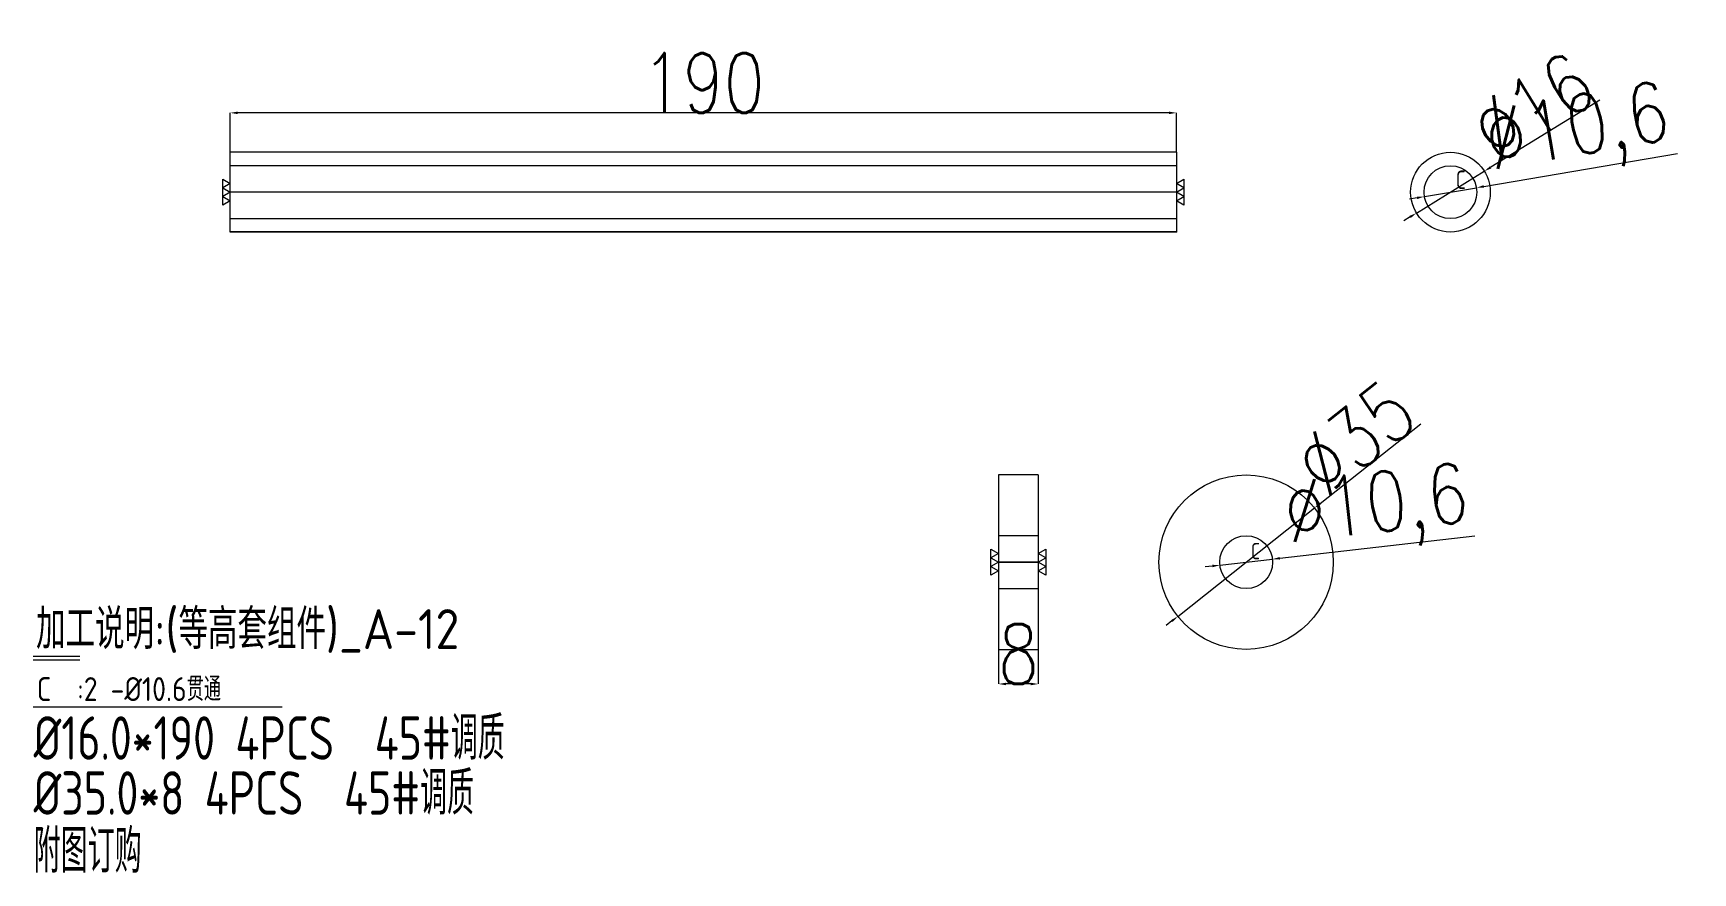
# Model space of a CAD drawing. Header units: millimetres. Extents: x -8649 to -8316, y 64721 to 64889.
import ezdxf

# ---------------------------------------------------------------- set-up
doc = ezdxf.new("R2010")
doc.units = ezdxf.units.MM
doc.linetypes.add('DASHED', pattern=[0])
doc.layers.add('DIM', color=4, linetype='Continuous', lineweight=20)
doc.layers.add('PH2_P', color=2, linetype='Continuous')
doc.layers.add('TEMP', color=7, linetype='Continuous')
doc.styles.add('chinesef_fs', font='gbenor.shx', dxfattribs={"bigfont": 'gbcbig.shx'})
doc.styles.add('TXT', font='txt.shx', dxfattribs={"width": 0.8, "bigfont": 'ctxt.shx'})
doc.dimstyles.new('零件', dxfattribs={"dimscale": 1.5, "dimtxt": 8, "dimasz": 1, "dimexe": 0, "dimexo": 0, "dimgap": 0, "dimtad": 1, "dimtxsty": 'TXT', "dimcen": 0, "dimclrd": 252, "dimclre": 252, "dimclrt": 4, "dimazin": 3, "dimtp": 0.001, "dimtm": 0.001, "dimtfac": 1, "dimtmove": 0, "dimatfit": 3, "dimlwd": 5, "dimlwe": 5})

# ---------------------------------------------------------------- blocks, each defined once
blk = doc.blocks.new('*D1107')
at = {"layer": 'Defpoints', "color": 0}
for p in [(-8391.81, 64793.94), (-8419.24, 64772.2)]:
    blk.add_point(p, dxfattribs=at)
at = {"layer": 'PH2_P', "color": 252, "linetype": 'Continuous', "lineweight": 5}
for p, q in [((-8390.64, 64794.87), (-8370.47, 64810.85)), ((-8419.24, 64772.2), (-8391.81, 64793.94)), ((-8420.42, 64771.27), (-8421.59, 64770.34))]:
    blk.add_line(p, q, dxfattribs=at)
at = {"layer": 'PH2_P', "color": 252}
for points in [[(-8390.79, 64795.07), (-8390.48, 64794.68), (-8391.81, 64793.94)], [(-8420.26, 64771.08), (-8420.57, 64771.47), (-8419.24, 64772.2)]]:
    blk.add_solid(points, dxfattribs=at)
at = {"layer": 'PH2_P', "color": 4, "lineweight": 5, "insert": (-8383.69, 64808.03), "char_height": 12, "attachment_point": 5, "rotation": 38.3961, "style": 'TXT'}
blk.add_mtext('%%c35', dxfattribs=at)
blk = doc.blocks.new('*D1108')
at = {"layer": 'Defpoints', "color": 0}
for p in [(-8357.71, 64861.51), (-8371.33, 64853.12)]:
    blk.add_point(p, dxfattribs=at)
at = {"layer": 'PH2_P', "color": 252, "linetype": 'Continuous', "lineweight": 5}
for p, q in [((-8334.52, 64875.79), (-8356.43, 64862.29)), ((-8371.33, 64853.12), (-8357.71, 64861.51)), ((-8372.61, 64852.33), (-8373.88, 64851.54))]:
    blk.add_line(p, q, dxfattribs=at)
at = {"layer": 'PH2_P', "color": 252}
for points in [[(-8356.56, 64862.51), (-8356.3, 64862.08), (-8357.71, 64861.51)], [(-8372.47, 64852.12), (-8372.74, 64852.54), (-8371.33, 64853.12)]]:
    blk.add_solid(points, dxfattribs=at)
at = {"layer": 'PH2_P', "color": 4, "lineweight": 5, "insert": (-8347.98, 64874.54), "char_height": 12, "attachment_point": 5, "rotation": 31.6266, "style": 'TXT'}
blk.add_mtext('%%c16', dxfattribs=at)
blk = doc.blocks.new('*D1109')
at = {"layer": 'Defpoints', "color": 0}
for p in [(-8359.29, 64858.2), (-8369.74, 64856.42)]:
    blk.add_point(p, dxfattribs=at)
at = {"layer": 'PH2_P', "color": 252, "linetype": 'Continuous', "lineweight": 5}
for p, q in [((-8357.81, 64858.46), (-8318.93, 64865.09)), ((-8369.74, 64856.42), (-8359.29, 64858.2)), ((-8371.22, 64856.17), (-8372.7, 64855.92))]:
    blk.add_line(p, q, dxfattribs=at)
at = {"layer": 'PH2_P', "color": 252}
for points in [[(-8357.86, 64858.7), (-8357.77, 64858.21), (-8359.29, 64858.2)], [(-8371.18, 64855.92), (-8371.26, 64856.42), (-8369.74, 64856.42)]]:
    blk.add_solid(points, dxfattribs=at)
at = {"layer": 'PH2_P', "color": 4, "lineweight": 5, "insert": (-8338.84, 64868.94), "char_height": 12, "attachment_point": 5, "rotation": 9.6867, "style": 'TXT'}
blk.add_mtext('%%c10,6', dxfattribs=at)
blk = doc.blocks.new('*D1110')
at = {"layer": 'Defpoints', "color": 0}
for p in [(-8410.79, 64782.47), (-8400.26, 64783.68)]:
    blk.add_point(p, dxfattribs=at)
at = {"layer": 'PH2_P', "color": 252, "linetype": 'Continuous', "lineweight": 5}
for p, q in [((-8398.77, 64783.85), (-8359.58, 64788.33)), ((-8412.28, 64782.3), (-8413.77, 64782.13)), ((-8410.79, 64782.47), (-8400.26, 64783.68))]:
    blk.add_line(p, q, dxfattribs=at)
at = {"layer": 'PH2_P', "color": 252}
for points in [[(-8398.8, 64784.1), (-8398.74, 64783.6), (-8400.26, 64783.68)], [(-8412.25, 64782.05), (-8412.31, 64782.55), (-8410.79, 64782.47)]]:
    blk.add_solid(points, dxfattribs=at)
at = {"layer": 'PH2_P', "color": 4, "lineweight": 5, "insert": (-8379.24, 64793.27), "char_height": 12, "attachment_point": 5, "rotation": 6.5312, "style": 'TXT'}
blk.add_mtext('%%c10,6', dxfattribs=at)
blk = doc.blocks.new('*D1111')
at = {"layer": 'Defpoints', "color": 0}
for p in [(-8609.52, 64873.22), (-8609.52, 64865.31), (-8419.52, 64865.31)]:
    blk.add_point(p, dxfattribs=at)
at = {"layer": 'PH2_P', "color": 252, "linetype": 'Continuous', "lineweight": 5}
for p, q in [((-8609.52, 64865.31), (-8609.52, 64873.22)), ((-8421.02, 64873.22), (-8608.02, 64873.22)), ((-8419.52, 64865.31), (-8419.52, 64873.22))]:
    blk.add_line(p, q, dxfattribs=at)
at = {"layer": 'PH2_P', "color": 252}
for points in [[(-8608.02, 64873.47), (-8608.02, 64872.97), (-8609.52, 64873.22)], [(-8421.02, 64872.97), (-8421.02, 64873.47), (-8419.52, 64873.22)]]:
    blk.add_solid(points, dxfattribs=at)
at = {"layer": 'PH2_P', "color": 4, "lineweight": 5, "insert": (-8514.52, 64879.22), "char_height": 12, "attachment_point": 5, "style": 'TXT'}
blk.add_mtext('190', dxfattribs=at)
blk = doc.blocks.new('*D1112')
at = {"layer": 'Defpoints', "color": 0}
for p in [(-8455.26, 64765.57), (-8447.26, 64765.57), (-8455.26, 64758.63)]:
    blk.add_point(p, dxfattribs=at)
at = {"layer": 'PH2_P', "color": 252, "linetype": 'Continuous', "lineweight": 5}
for p, q in [((-8455.26, 64765.57), (-8455.26, 64758.63)), ((-8447.26, 64765.57), (-8447.26, 64758.63)), ((-8448.76, 64758.63), (-8453.76, 64758.63))]:
    blk.add_line(p, q, dxfattribs=at)
at = {"layer": 'PH2_P', "color": 252}
for points in [[(-8453.76, 64758.88), (-8453.76, 64758.38), (-8455.26, 64758.63)], [(-8448.76, 64758.38), (-8448.76, 64758.88), (-8447.26, 64758.63)]]:
    blk.add_solid(points, dxfattribs=at)
at = {"layer": 'PH2_P', "color": 4, "lineweight": 5, "insert": (-8451.26, 64764.63), "char_height": 12, "attachment_point": 5, "style": 'TXT'}
blk.add_mtext('8', dxfattribs=at)

msp = doc.modelspace()

# ---------------------------------------------------------------- linework, layer by layer
at = {"layer": 'DIM', "color": 8, "linetype": 'Continuous', "lineweight": 5}
for p, q in [((-8649.062, 64764.211), (-8639.694, 64764.211)), ((-8649.062, 64763.488), (-8639.694, 64763.488)), ((-8649.062, 64754.055), (-8599.098, 64754.055))]:
    msp.add_line(p, q, dxfattribs=at)
at = {"layer": 'PH2_P', "color": 2, "linetype": 'Continuous', "lineweight": 5}
for points in [[(-8611.017, 64859.911), (-8609.517, 64859.045), (-8611.017, 64858.179), (-8609.517, 64857.313), (-8611.017, 64856.447), (-8609.517, 64855.581), (-8611.017, 64854.715), (-8611.017, 64859.911)], [(-8418.017, 64854.715), (-8419.517, 64855.581), (-8418.017, 64856.447), (-8419.517, 64857.313), (-8418.017, 64858.179), (-8419.517, 64859.045), (-8418.017, 64859.911), (-8418.017, 64854.715)], [(-8456.758, 64785.672), (-8455.258, 64784.806), (-8456.758, 64783.94), (-8455.258, 64783.074), (-8456.758, 64782.208), (-8455.258, 64781.342), (-8456.758, 64780.476), (-8456.758, 64785.672)], [(-8445.758, 64780.476), (-8447.258, 64781.342), (-8445.758, 64782.208), (-8447.258, 64783.074), (-8445.758, 64783.94), (-8447.258, 64784.806), (-8445.758, 64785.672), (-8445.758, 64780.476)]]:
    msp.add_lwpolyline(points, close=True, dxfattribs=at)
at = {"layer": 'TEMP', "color": 171, "linetype": 'Continuous', "lineweight": 5}
for p, q in [((-8419.517, 64865.313), (-8609.517, 64865.313)), ((-8609.517, 64849.313), (-8609.517, 64865.313)), ((-8419.517, 64865.313), (-8419.517, 64849.313)), ((-8419.517, 64857.313), (-8609.517, 64857.313)), ((-8609.517, 64849.314), (-8419.517, 64849.313)), ((-8455.258, 64800.574), (-8455.258, 64765.574)), ((-8447.258, 64800.574), (-8455.258, 64800.574)), ((-8447.258, 64800.574), (-8447.258, 64765.574)), ((-8455.258, 64783.074), (-8447.258, 64783.074)), ((-8455.258, 64765.574), (-8447.258, 64765.574))]:
    msp.add_line(p, q, dxfattribs=at)
at = {"layer": 'TEMP', "color": 171, "linetype": 'DASHED', "lineweight": 5, "ltscale": 0.217635}
for p, q in [((-8419.517, 64862.613), (-8609.517, 64862.613)), ((-8609.517, 64852.013), (-8419.517, 64852.013))]:
    msp.add_line(p, q, dxfattribs=at)
at = {"layer": 'TEMP', "color": 155, "linetype": 'DASHED', "lineweight": 5, "ltscale": 0.217635}
for p, q in [((-8419.517, 64857.313), (-8609.517, 64857.313)), ((-8419.517, 64849.314), (-8609.517, 64849.314))]:
    msp.add_line(p, q, dxfattribs=at)
at = {"layer": 'TEMP', "color": 171, "linetype": 'DASHED', "lineweight": 5, "ltscale": 0.143667}
for p, q in [((-8447.258, 64788.374), (-8455.258, 64788.374)), ((-8455.258, 64777.774), (-8447.258, 64777.774))]:
    msp.add_line(p, q, dxfattribs=at)
at = {"layer": 'TEMP', "color": 155, "linetype": 'DASHED', "lineweight": 5, "ltscale": 0.143667}
msp.add_line((-8447.258, 64783.074), (-8455.258, 64783.074), dxfattribs=at)
at = {"layer": 'TEMP', "color": 42, "linetype": 'Continuous', "lineweight": 5}
for centre, radius in [((-8364.517, 64857.313), 8), ((-8364.517, 64857.313), 5.3), ((-8405.527, 64783.074), 17.5), ((-8405.527, 64783.074), 5.3)]:
    msp.add_circle(centre, radius, dxfattribs=at)

# ---------------------------------------------------------------- texts
at = {"layer": 'DIM', "color": 4, "lineweight": 5, "style": 'chinesef_fs'}
for s, height, width, p in [('C', 3.7, 0.8969, (-8363.436, 64857.946)), ('C', 3.3, 0.8969, (-8404.566, 64783.636)), ('加工说明:(等高套组件)_A-12', 8, 1.0287, (-8648.497, 64765.648)), ('C  :2 -%%C10.6贯通', 4.8, 0.9962, (-8648.342, 64755.206))]:
    msp.add_text(s, height=height, dxfattribs=dict(at, width=width)).set_placement(p)
at = {"layer": 'DIM', "color": 21, "lineweight": 5, "style": 'chinesef_fs', "width": 0.8663}
for s, p in [('%%C16.0*190 4PCS  45#调质', (-8648.979, 64743.439)), ('%%C35.0*8 4PCS  45#调质', (-8648.979, 64732.411)), ('附图订购', (-8648.979, 64720.761))]:
    msp.add_text(s, height=8.7, dxfattribs=at).set_placement(p)

# ---------------------------------------------------------------- dimensions: what is measured, and where the dimension line sits
at = {"layer": 'PH2_P', "color": 2, "linetype": 'Continuous', "lineweight": 5}
for base, p1, p2, picture, middle in [((-8609.517, 64873.216), (-8419.517, 64865.313), (-8609.517, 64865.313), '*D1111', (-8514.517, 64879.216)), ((-8455.258, 64758.626), (-8447.258, 64765.574), (-8455.258, 64765.574), '*D1112', (-8451.258, 64764.626))]:
    dim = msp.add_linear_dim(base=base, p1=p1, p2=p2, dimstyle='零件', dxfattribs=at)
    dim.commit()
    dim.dimension.update_dxf_attribs({"geometry": picture, "text_midpoint": middle})
dim = msp.add_diameter_dim_2p(p1=(-8371.329, 64853.118), p2=(-8357.705, 64861.508), dimstyle='零件', dxfattribs=at)
dim.commit()
dim.dimension.update_dxf_attribs({"geometry": '*D1108', "text_midpoint": (-8347.982, 64874.542)})
for p1, p2, picture, middle in [((-8369.741, 64856.421), (-8359.293, 64858.205), '*D1109', (-8337.634, 64861.901)), ((-8419.242, 64772.205), (-8391.811, 64793.943), '*D1107', (-8379.966, 64803.331)), ((-8410.792, 64782.471), (-8400.261, 64783.677), '*D1110', (-8378.432, 64786.176))]:
    dim = msp.add_diameter_dim_2p(p1=p1, p2=p2, dimstyle='零件', dxfattribs=at)
    dim.commit()
    dim.dimension.update_dxf_attribs({"geometry": picture, "text_midpoint": middle, "dimtype": 163})

doc.saveas('drawing.dxf')
